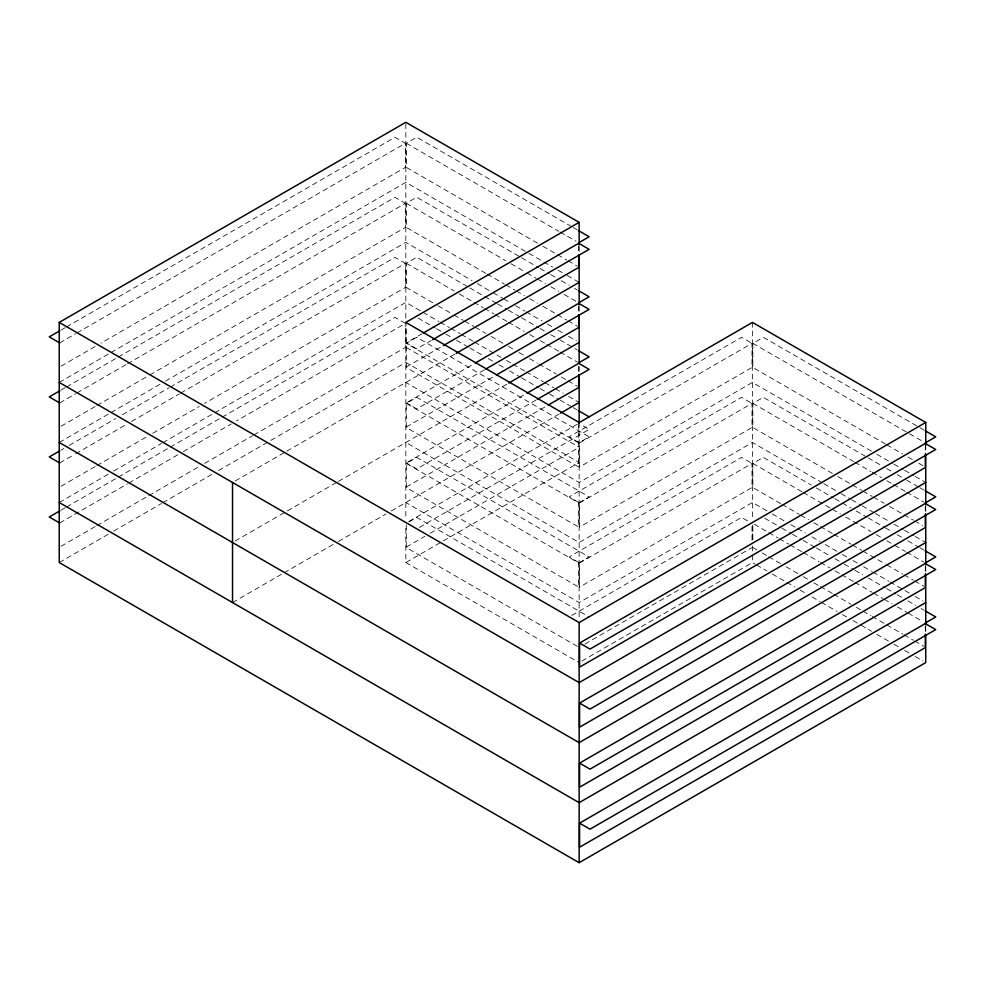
<?xml version="1.0" encoding="UTF-8"?>
<svg xmlns="http://www.w3.org/2000/svg" width="985" height="985" viewBox="0 0 985 985"><rect width="100%" height="100%" fill="white"/><g stroke="black" fill="none" stroke-linecap="round" stroke-linejoin="round"><path stroke-width="0.74" stroke-dasharray="4.92 3.69" d="M61.218 329.975L65.207 327.673M66.537 326.909L394.973 137.284L405.401 143.305L405.401 167.376L100.901 343.174M59.679 342.903L75.636 333.693M76.965 332.918L405.401 143.305M537.576 243.184L406.276 167.376L406.276 143.244L416.729 137.21L571.903 226.796M61.008 366.211L95.582 346.252M59.235 382.439L109.692 353.307M111.022 352.544L405.832 182.336L527.541 252.603M61.218 390.011L65.207 387.708M66.537 386.933L117.067 357.764M118.397 357.001L394.973 197.32L405.401 203.341L405.401 227.412L150.089 374.805M59.679 402.939L75.636 393.729M76.965 392.953L126.154 364.548M127.484 363.785L405.401 203.341M485.851 273.35L406.276 227.412L406.276 203.279L416.729 197.234L520.178 256.962M61.008 426.246L95.582 406.288M96.912 405.512L148.76 375.581M59.235 442.474L109.692 413.343M111.022 412.567L160.161 384.199M165.468 381.133L405.832 242.359L471.987 280.553M61.218 450.046L63.877 448.507M69.196 445.429L115.737 418.563M122.386 414.722L168.927 387.856M170.257 387.093L394.973 257.356L405.401 263.364L405.401 287.448L204.609 403.37M59.679 462.975L74.306 454.528M75.636 453.753L126.154 424.584M131.473 421.518L179.344 393.877M180.674 393.113L405.401 263.364M432.797 302.752L406.276 287.448L406.276 263.303L416.729 257.27L468.454 287.14M61.008 486.27L95.582 466.311M96.912 465.548L147.43 436.38M152.749 433.301L199.29 406.436M59.235 502.51L108.375 474.142M113.681 471.076L161.491 443.472M162.821 442.708L213.277 413.565M214.607 412.801L405.832 302.395L421.715 311.568M61.218 510.07L65.207 507.767M66.537 507.004L117.067 477.836M118.397 477.06L168.927 447.892M170.257 447.128L220.775 417.948M222.105 417.184L394.973 317.379L405.401 323.4L236.523 420.903M59.679 522.998L127.484 483.844M128.813 483.081L178.014 454.676M183.333 451.61L231.204 423.969M422.196 333.656L406.276 342.842L416.729 348.875L431.319 340.453M61.008 546.306L95.582 526.347M96.912 525.584L147.43 496.415M148.76 495.64L199.29 466.471M204.609 463.393L252.48 435.764M253.81 434.988L405.401 347.471L405.401 324.902M59.235 562.546L108.375 534.178M113.681 531.1L161.491 503.507M162.821 502.732L211.947 474.364M218.596 470.535L405.832 362.431L579.143 462.482L405.832 562.546L405.832 525.017M406.276 366.974L442.093 346.301M235.181 480.963L285.453 451.943M286.77 451.179L454.787 354.181M578.7 502.929L589.153 496.896L416.729 397.349L406.276 403.382L578.7 502.929L578.7 527.061L406.276 427.515L406.276 402.877L473.92 363.822M484.374 369.855L416.729 408.91L406.276 402.877M406.276 427.01L495.135 375.704M235.181 540.999L337.042 482.194M338.372 481.431L507.706 383.658M578.7 562.964L589.153 556.931L416.729 457.385L406.276 463.418L578.7 562.964L578.7 587.097L406.276 487.55L406.276 462.913L525.645 393.988M536.099 400.021L416.729 468.946L406.276 462.913M406.276 487.046L546.86 405.869M232.534 602.561L282.806 573.541M284.123 572.777L333.078 544.508M338.372 541.454L385.997 513.961M391.279 510.907L559.295 413.909M408.935 521.41L577.37 424.166M408.886 521.939L416.729 517.42L589.153 616.967M419.376 527.443L589.153 429.423L581.31 424.904M579.574 442.893L751.998 343.346L751.998 367.479L579.574 467.025L579.574 442.893L569.121 436.86L741.545 337.313L751.998 343.346M885.515 444.063L752.872 367.479L752.872 343.346L763.326 337.313L918.512 426.911M406.276 547.081L424.843 536.357M430.149 533.291L578.7 447.535M579.574 502.929L751.998 403.382L751.998 427.515L579.574 527.061L579.574 502.929L569.121 496.896L741.545 397.349L751.998 403.382M832.46 473.465L752.872 427.515L752.872 403.382L763.326 397.349L866.788 457.077M579.574 562.964L751.998 463.418L751.998 487.55L579.574 587.097L579.574 562.964L569.121 556.931L741.545 457.385L751.998 463.418M780.736 503.63L752.872 487.55L752.872 463.418L763.326 457.385L811.074 484.952M571.78 615.428L741.545 517.42L749.388 521.939M584.881 644.067L751.998 547.586M581.778 661.07L752.442 562.546L755.089 564.073M573.233 227.56L577.21 229.862M919.83 427.675L923.819 429.965M406.276 143.244L558.803 231.303M560.133 232.066L576.04 241.251M752.872 343.346L923.967 442.13M542.883 246.25L556.156 253.908M557.473 254.672L566.757 260.028M568.086 260.791L577.37 266.159M886.832 444.826L902.753 454.011M908.059 457.077L913.366 460.143M918.673 463.196L923.967 466.262M528.871 253.367L552.683 267.107M557.966 270.161L565.907 274.741M567.237 275.517L579.143 282.387M871.503 451.179L752.442 382.439L579.143 482.49L405.832 382.439M876.785 454.233L892.669 463.393M893.986 464.169L903.245 469.513M904.575 470.276L913.834 475.62M915.151 476.383L925.74 482.49M521.508 257.738L538.746 267.686M540.075 268.449L549.359 273.818M550.689 274.581L555.996 277.647M561.29 280.7L569.256 285.305M574.563 288.359L577.21 289.898M868.105 457.84L881.366 465.499M886.672 468.565L891.979 471.63M897.286 474.684L905.24 479.289M906.569 480.052L918.512 486.935M919.83 487.71L923.819 490.001M406.276 203.279L505.748 260.705M511.055 263.771L525.645 272.192M526.975 272.956L536.259 278.312M537.576 279.087L545.542 283.68M550.849 286.733L558.803 291.338M564.11 294.392L576.04 301.287M752.872 403.382L853.675 461.583M855.005 462.347L870.925 471.532M872.242 472.295L881.526 477.663M886.832 480.717L892.139 483.783M893.469 484.546L905.4 491.441M906.729 492.204L923.967 502.165M487.181 274.125L504.418 284.074M505.748 284.837L515.032 290.206M516.362 290.969L524.315 295.562M529.622 298.627L537.576 303.22M542.883 306.286L556.156 313.944M557.473 314.707L566.757 320.063M568.086 320.827L577.37 326.195M837.767 476.531L851.028 484.189M852.357 484.952L861.641 490.308M862.958 491.072L872.242 496.44M873.572 497.203L884.185 503.323M889.492 506.388L902.753 514.047M904.082 514.81L913.366 520.178M914.683 520.942L922.649 525.534M477.269 283.606L491.823 292.003M493.153 292.779L502.412 298.123M503.729 298.886L510.341 302.703M515.635 305.756L524.894 311.1M526.224 311.863L542.095 321.036M547.389 324.09L552.683 327.143M557.966 330.197L563.26 333.25M568.554 336.304L576.496 340.896M822.549 482.958L752.442 442.474L579.143 542.526L405.832 442.474M823.879 483.721L839.749 492.882M841.067 493.645L850.338 498.989M851.656 499.752L860.915 505.108M862.244 505.871L874.151 512.742M875.468 513.505L888.692 521.139M893.986 524.192L903.245 529.548M904.575 530.312L913.834 535.655M915.151 536.419L925.74 542.526M469.783 287.903L496.305 303.22M497.634 303.983L506.918 309.339M508.248 310.115L520.178 316.998M521.508 317.761L538.746 327.722M540.075 328.485L545.382 331.551M550.689 334.617L558.643 339.209M559.972 339.973L577.21 349.934M816.38 488.006L833.63 497.967M834.948 498.73L850.868 507.915M856.174 510.981L866.788 517.113M868.105 517.876L884.025 527.061M885.355 527.825L891.979 531.654M897.286 534.72L902.592 537.785M907.899 540.851L918.512 546.971M919.83 547.734L923.819 550.036M406.276 263.303L454.023 290.87M459.33 293.936L472.591 301.595M473.92 302.358L483.204 307.714M484.534 308.49L493.817 313.846M495.135 314.609L507.078 321.504M508.408 322.267L524.315 331.452M529.622 334.518L534.929 337.584M540.236 340.65L545.542 343.716M546.86 344.479L558.803 351.362M560.133 352.137L577.37 362.086M752.872 463.418L801.95 491.749M803.28 492.512L831.131 508.592M832.46 509.356L840.414 513.961M845.721 517.014L870.925 531.568M876.231 534.633L881.526 537.687M886.832 540.753L893.469 544.582M894.799 545.345L905.4 551.477M906.729 552.24L923.967 562.201M438.103 305.818L452.694 314.24M454.023 315.015L463.307 320.371M464.637 321.135L473.92 326.491M475.25 327.266L485.851 333.386M491.158 336.451L503.101 343.346M508.408 346.4L513.702 349.466M519.009 352.531L524.315 355.597M529.622 358.651L537.576 363.256M538.906 364.019L556.156 373.968M561.45 377.033L566.757 380.099M568.086 380.863L577.37 386.219M782.053 504.394L799.303 514.355M800.62 515.118L808.587 519.711M813.893 522.776L819.2 525.842M820.517 526.606L832.46 533.501M833.778 534.264L851.028 544.212M852.357 544.988L861.641 550.344M862.958 551.107L885.515 564.122M886.832 564.898L902.753 574.083M904.082 574.846L913.366 580.202M914.683 580.978L923.967 586.334M423.033 312.331L438.904 321.492M440.233 322.255L449.492 327.599M450.81 328.362L460.081 333.718M461.399 334.481L473.305 341.352M474.622 342.115L501.082 357.395M506.376 360.448L511.671 363.502M512.988 364.265L524.894 371.136M526.224 371.899L543.424 381.835M544.742 382.599L554.001 387.942M555.331 388.706L563.26 393.286M568.554 396.339L577.813 401.683M766.995 510.907L752.442 502.51L579.143 602.561L405.832 502.51M772.277 513.961L785.513 521.607M790.807 524.66L796.089 527.714M797.419 528.477L805.348 533.057M811.972 536.874L819.902 541.454M825.196 544.508L837.102 551.391M842.397 554.444L847.691 557.498M852.973 560.551L858.267 563.605M863.562 566.658L871.503 571.251M872.821 572.014L888.692 581.175M890.021 581.938L909.869 593.401M915.151 596.454L923.093 601.035M418.059 318.069L435.296 328.03M436.626 328.793L444.58 333.386M445.91 334.149L451.216 337.215M456.523 340.281L468.454 347.176M469.783 347.939L483.044 355.597M488.351 358.651L493.657 361.717M498.964 364.782L504.258 367.848M509.565 370.914L520.178 377.033M521.508 377.797L538.746 387.758M540.075 388.521L548.029 393.113M549.359 393.877L558.643 399.245M559.972 400.008L571.903 406.904M573.233 407.667L577.21 409.957M764.655 518.184L780.576 527.369M781.893 528.132L791.177 533.501M792.506 534.264L801.79 539.62M803.12 540.383L815.051 547.278M816.38 548.042L829.641 555.7M834.948 558.766L842.914 563.358M844.231 564.122L853.515 569.49M854.845 570.253L862.798 574.846M868.105 577.912L885.355 587.86M886.672 588.624L895.956 593.992M897.286 594.755L902.592 597.821M907.899 600.887L915.853 605.479M921.16 608.533L923.819 610.072M754.202 524.217L767.463 531.875M768.792 532.639L778.076 537.995M779.406 538.77L788.689 544.126M790.019 544.89L801.95 551.785M803.28 552.548L819.2 561.733M820.517 562.497L829.801 567.865M835.108 570.931L840.414 573.984M841.744 574.76L853.675 581.642M855.005 582.406L872.242 592.367M873.572 593.13L882.855 598.486M884.185 599.262L892.139 603.854M897.446 606.92L906.729 612.276M908.059 613.039L922.649 621.461M406.276 347.471L578.7 447.018M752.872 547.586L756.862 549.889M762.168 552.942L767.463 556.008M768.792 556.771L780.736 563.666M786.03 566.732L797.973 573.615M803.28 576.681L808.587 579.746M813.893 582.812L819.2 585.878M820.517 586.641L832.46 593.524M833.778 594.3L851.028 604.248M856.334 607.314L861.641 610.38M862.958 611.143L870.925 615.736M872.242 616.499L885.515 624.158M886.832 624.921L902.753 634.118M904.082 634.882L913.366 640.238M914.683 641.001L923.967 646.369M756.406 564.836L766.995 570.943M772.277 573.996L785.513 581.63M786.83 582.394L794.772 586.986M800.066 590.04L805.348 593.093M811.972 596.91L819.902 601.49M821.231 602.254L837.102 611.426M842.397 614.48L847.691 617.533M852.973 620.587L859.597 624.404M860.915 625.167L871.503 631.274M876.785 634.34L888.692 641.21M893.986 644.264L899.28 647.317M904.575 650.371L909.869 653.424M915.151 656.478L923.093 661.07M577.37 646.369L406.276 547.586L406.276 524.451M405.832 562.546L579.143 662.597M925.74 444.974L925.74 452.472M925.74 506.512L925.74 512.508M925.74 566.535L925.74 572.544M925.74 626.571L925.74 632.579M925.297 444.974L925.297 453.457M925.297 505.945L925.297 512.52M925.297 565.981L925.297 572.556M925.297 626.017L925.297 633.552M752.872 526.47L752.872 540.039M752.442 322.403L752.442 519.021M752.442 525.017L752.442 540.026M752.442 546.035L752.442 553.533M752.442 555.035L752.442 562.546M751.998 526.47L751.998 540.039M579.143 246.361L579.143 252.369M579.143 306.397L579.143 312.405M579.143 366.432L579.143 372.441M579.143 422.454L579.143 619.072M578.7 245.807L578.7 252.345M578.7 305.842L578.7 313.378M578.7 366.383L578.7 373.413M578.7 424.4L578.7 467.025L406.276 367.479L406.276 324.853M405.832 123.802L405.832 320.408M405.832 321.91L405.832 519.021M416.729 337.313L406.276 343.346L578.7 442.893L589.153 436.86L416.729 337.313"/><path stroke-width="1.48" d="M925.74 635.584L925.74 662.597L579.143 862.7L59.235 562.546L59.235 322.403L405.832 122.3L579.143 222.351L579.143 244.859M59.888 330.738L49.25 336.882L59.679 342.903M59.888 390.774L49.25 396.918L59.679 402.939M59.888 450.81L49.25 456.954L59.679 462.975M59.888 510.846L49.25 516.99L59.679 522.998M579.143 222.351L405.832 322.403L579.143 422.454M578.7 242.79L589.153 236.757L578.54 230.625M423.513 332.881L578.7 243.295L589.153 249.328L432.649 339.69M443.41 345.538L578.7 267.427L578.7 254.856M456.104 353.418L579.143 282.387M578.7 302.826L589.153 296.78L578.54 290.661M475.25 363.059L578.7 303.331L589.153 309.364L485.691 369.092M496.465 374.94L578.7 327.463L578.7 314.892M508.752 383.054L579.143 342.423M578.7 362.849L589.153 356.816L578.54 350.697M526.975 393.224L578.7 363.366L589.153 369.4L537.416 399.257M548.189 405.106L578.7 387.499L578.7 374.916M560.613 413.146L579.143 402.446M578.7 422.885L752.442 322.403L925.74 422.454L925.74 444.974M59.235 322.403L579.143 622.569L925.74 422.454M925.297 442.893L935.75 436.86L925.137 430.74M579.574 643.07L925.297 443.459L935.725 449.48L590.003 649.078L579.574 643.07L579.574 667.14L925.297 467.543L925.297 453.999M925.74 482.49L579.143 682.605L59.235 382.439M925.297 502.929L935.75 496.896L925.137 490.764M579.574 703.093L925.297 503.495L935.725 509.516L590.003 709.114L579.574 703.093L579.574 727.176L925.297 527.578L925.297 514.035M925.74 542.526L579.143 742.641L59.235 442.474M925.297 562.964L935.75 556.931L925.137 550.8M579.574 763.129L925.297 563.531L935.725 569.552L590.003 769.15L579.574 763.129L579.574 787.212L925.297 587.602L925.297 574.07M925.74 602.561L579.143 802.664L59.235 502.51M925.297 623L935.75 616.967L925.137 610.835M579.574 823.164L925.297 623.567L935.725 629.587L590.003 829.185L579.574 823.164L579.574 847.235L925.297 647.637L925.297 634.094M578.54 410.733L589.153 416.852M925.74 453.974L925.74 505.01M925.74 514.01L925.74 565.045M925.74 574.046L925.74 625.069M579.143 255.374L579.143 304.894M579.143 315.409L579.143 363.428M579.143 375.433L579.143 423.464M579.143 622.569L579.143 862.7M232.534 482.49L232.534 602.561"/></g></svg>
